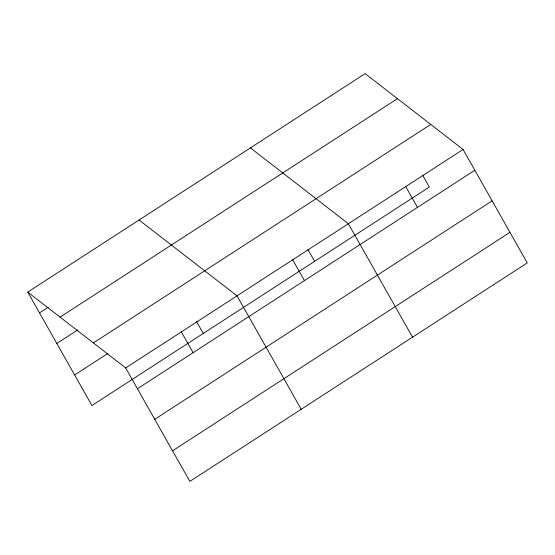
<?xml version="1.0" encoding="UTF-8"?>
<svg xmlns="http://www.w3.org/2000/svg" width="555" height="555" viewBox="0 0 555 555"><rect width="100%" height="100%" fill="white"/><g stroke="black" fill="none" stroke-linecap="round" stroke-linejoin="round"><path stroke-width="0.83" d="M27.75 292.096L365.141 73.621L463.071 149.468L527.25 262.903L189.859 481.379L125.68 367.944L27.75 292.096L91.929 405.532L429.32 187.056L422.57 175.123M39.509 312.881L48.188 307.262M60.065 317.127L397.456 98.651M56.804 343.455L77.776 329.878M93.365 342.914L430.756 124.438M74.627 374.958L107.885 353.424M125.68 367.944L463.071 149.468M137.439 388.729L474.83 170.253M154.741 419.302L492.132 200.827M172.556 450.806L509.955 232.33M250.43 147.907L348.36 223.748L412.538 337.183M139.09 220.002L237.02 295.85L301.199 409.278M405.719 186.612L417.478 207.397M307.858 249.403L314.609 261.336M292.693 259.802L304.452 280.58M196.519 321.505L203.269 333.43M181.353 331.897L193.112 352.682"/></g></svg>
